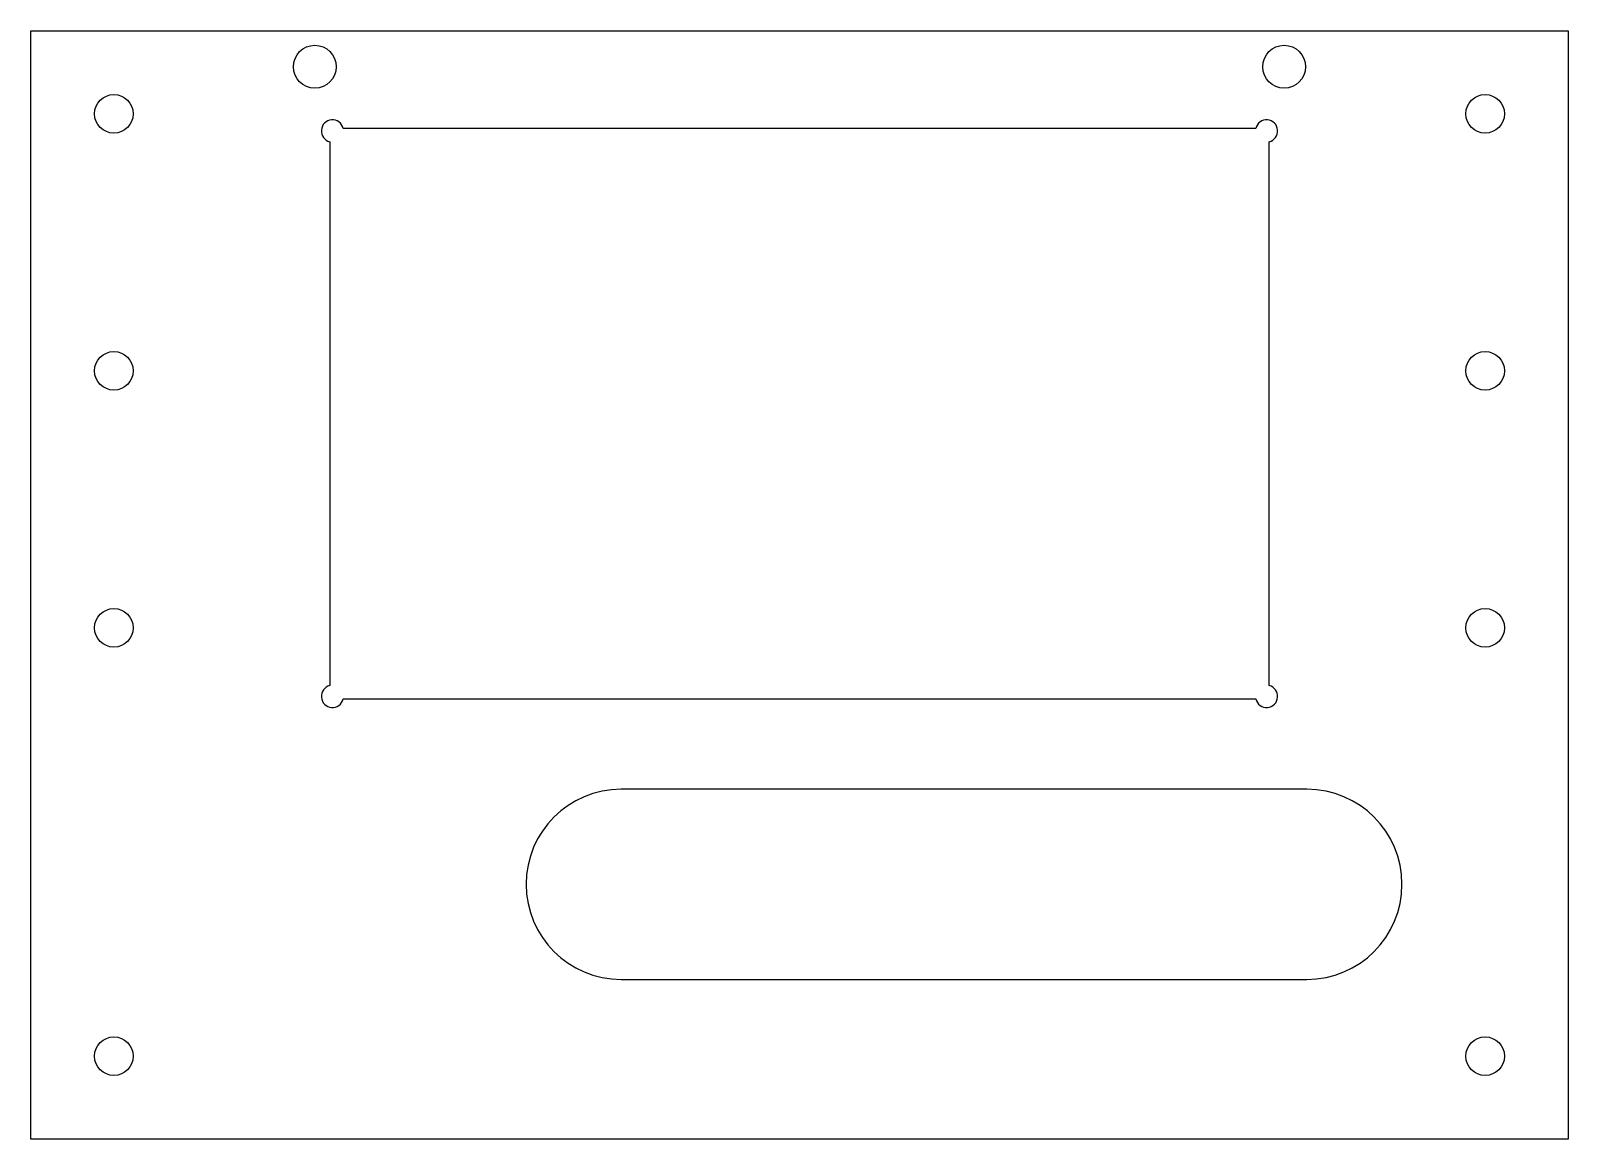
# Model space of a CAD drawing. Extents: x -90 to 90, y -65 to 65.
import ezdxf

# ---------------------------------------------------------------- set-up
doc = ezdxf.new("R2010")
doc.units = 0
doc.layers.get('0').update_dxf_attribs({"linetype": 'CONTINUOUS'})

msp = doc.modelspace()

# ---------------------------------------------------------------- linework, layer by layer
msp.add_lwpolyline([(-89.7, 64.7), (89.7, 64.7), (89.7, -64.7), (-89.7, -64.7)], close=True)
for points in [[(54.8, 51.74, 1.791404), (53.24, 53.3), (-53.24, 53.3, 1.791404), (-54.8, 51.74), (-54.8, -11.74, 1.791404), (-53.24, -13.3), (53.24, -13.3, 1.791404), (54.8, -11.74)], [(59.2, -46.04, 1), (59.2, -23.84), (-20.8, -23.84, 1), (-20.8, -46.04)]]:
    msp.add_lwpolyline(points, format="xyb", close=True)
for centre, radius in [((-56.56, 60.5), 2.5), ((56.55, 60.5), 2.5), ((-80, 55), 2.25), ((80, 55), 2.25), ((-80, 25), 2.25), ((80, 25), 2.25), ((-80, -5), 2.25), ((80, -5), 2.25), ((-80, -55), 2.25), ((80, -55), 2.25)]:
    msp.add_circle(centre, radius)

doc.saveas('drawing.dxf')
